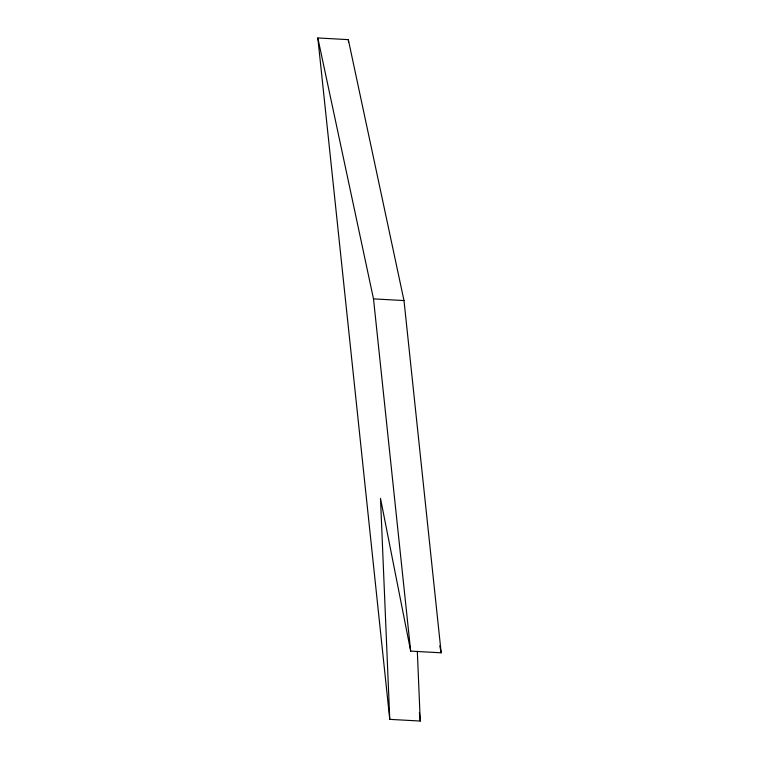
<?xml version="1.0" encoding="UTF-8"?>
<svg xmlns="http://www.w3.org/2000/svg" width="759" height="759" viewBox="0 0 759 759"><rect width="100%" height="100%" fill="white"/><g stroke="black" fill="none" stroke-linecap="round" stroke-linejoin="round"><path stroke-width="1.14" d="M389.756 719.361L317.822 37.95L348.315 39.639L403.997 300.564L441.178 652.806L410.685 651.118L380.496 498.369L389.756 719.361L420.249 721.05L417.327 651.326M317.822 37.95L373.504 298.875L403.997 300.564M439.803 645.862L441.178 652.806M348.315 39.639L348.571 42.001M419.376 712.796L420.249 721.05M373.504 298.875L410.685 651.118"/></g></svg>
